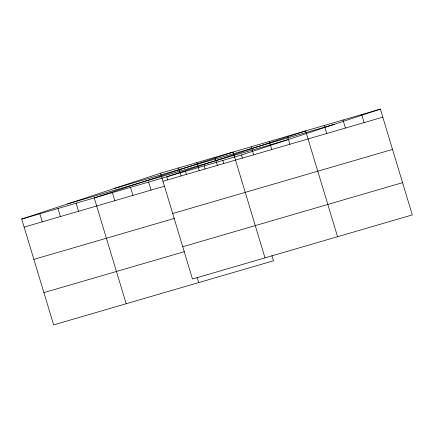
<?xml version="1.0" encoding="UTF-8"?>
<svg xmlns="http://www.w3.org/2000/svg" width="434" height="434" viewBox="0 0 434 434"><rect width="100%" height="100%" fill="white"/><g stroke="black" fill="none" stroke-linecap="round" stroke-linejoin="round"><path stroke-width="0.65" d="M271.906 255.631L273.469 260.796L53.642 324.887L21.7 219.083L160.531 173.204L380.358 109.113L412.3 214.917L192.479 279.013L160.531 173.204M21.7 219.083L241.521 154.987L380.358 109.113M114.717 188.345L334.538 124.254M67.514 203.942L287.335 139.851M162.962 181.249L382.783 117.158M24.13 227.128L164.676 186.148M172.705 213.512L392.526 149.421M33.868 259.386L174.419 218.411M182.736 246.751L402.562 182.66M43.905 292.624L184.455 251.649M361.668 114.56L364.099 122.605M342.985 120.006L345.415 128.052M324.301 125.459L326.731 133.504M337.56 236.709L305.617 130.905L166.781 176.779L167.719 179.877M287.482 136.195L289.912 144.24M269.346 141.479L271.776 149.524M251.21 146.768L253.64 154.813M241.521 154.987L242.454 158.084M265.017 257.861L233.074 152.057L94.243 197.931L126.185 303.735M222.837 160.439L223.77 163.531M214.938 157.341L217.369 165.387M204.154 165.886L205.087 168.978M196.803 162.631L199.233 170.676M185.47 171.332L186.403 174.425M178.667 167.92L181.097 175.965M197.166 277.424L198.729 282.588M148.645 182.068L151.075 190.114M130.515 187.358L132.94 195.403M112.379 192.642L114.804 200.687M76.107 203.221L78.538 211.266M57.972 208.504L60.402 216.55M39.836 213.794L42.266 221.839"/></g></svg>
